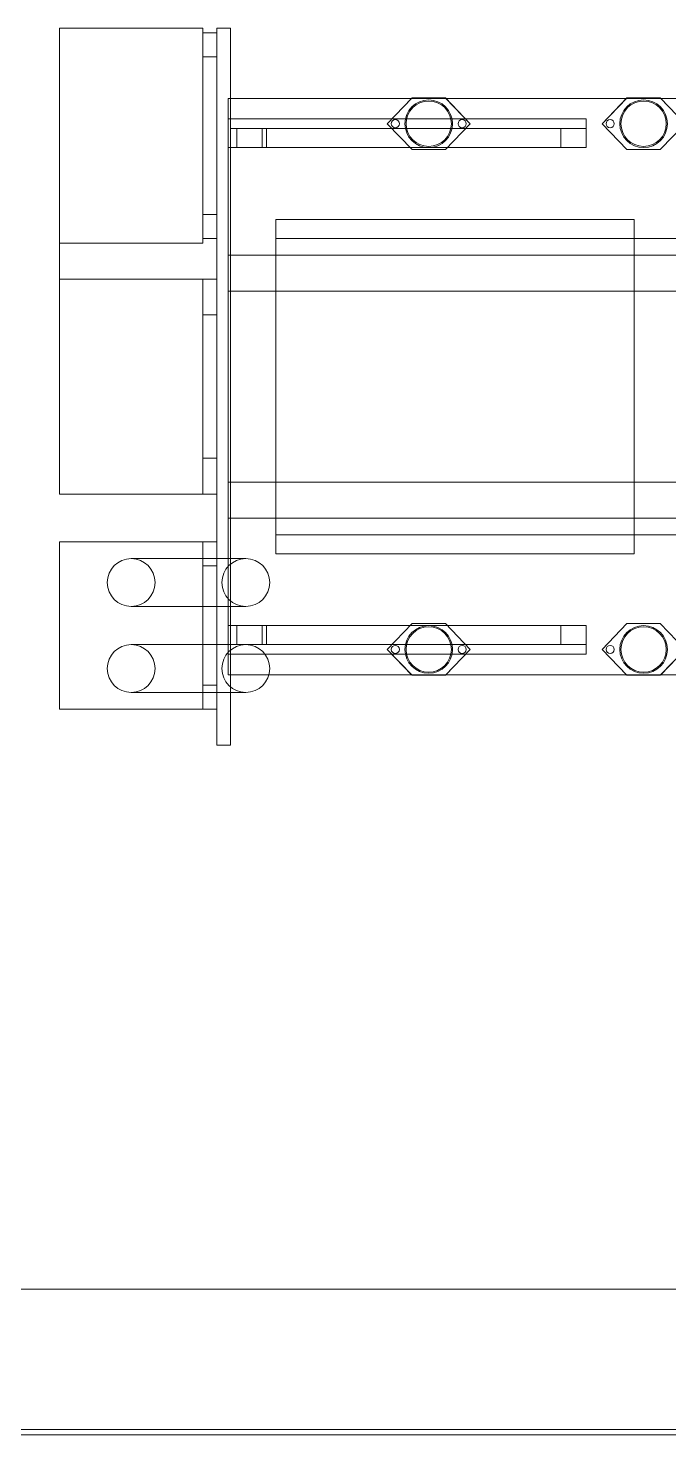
# Model space of a CAD drawing. Header units: inches. Extents: x -1128 to 651, y 96 to 845.
# Drawn here: x -972.426 to -971.213, y 699.723 to 702.383 of the extents above; entities that cross this region are included whole.
import ezdxf

# ---------------------------------------------------------------- set-up
doc = ezdxf.new("R2010")
doc.units = ezdxf.units.IN
doc.header["$MEASUREMENT"] = 0
doc.layers.add('硅胶总平面底图 工艺装置区', color=253, linetype='Continuous')

msp = doc.modelspace()

# ---------------------------------------------------------------- linework, layer by layer
at = {"layer": '硅胶总平面底图 工艺装置区', "color": 253, "linetype": 'Continuous', "lineweight": 0}
for p, q in [((-972.0951, 702.3832), (-972.3663, 702.3832)), ((-972.0951, 702.3832), (-972.3663, 702.3832)), ((-972.3663, 702.3832), (-972.3663, 701.9765)), ((-972.3663, 702.3832), (-972.3663, 701.9765)), ((-972.3663, 702.3832), (-972.0951, 702.3832)), ((-972.0951, 702.3832), (-972.3663, 702.3832)), ((-972.3663, 701.9765), (-972.3663, 702.3832)), ((-972.3663, 701.9765), (-972.3663, 702.3832)), ((-972.3663, 702.3832), (-972.0951, 702.3832)), ((-972.0951, 702.3832), (-972.3663, 702.3832)), ((-972.3663, 701.5164), (-972.3663, 702.3832)), ((-972.3663, 701.5164), (-972.3663, 702.3832)), ((-972.0951, 702.3832), (-972.0951, 701.9765)), ((-972.0951, 702.3832), (-972.0951, 701.9765)), ((-972.0951, 701.9765), (-972.0951, 702.3832)), ((-972.0951, 701.9765), (-972.0951, 702.3832)), ((-972.0951, 702.3832), (-972.0951, 701.9765)), ((-972.0951, 702.3832), (-972.0951, 701.9765)), ((-972.0689, 702.3742), (-972.0951, 702.3742)), ((-972.0689, 702.3742), (-972.0951, 702.3742)), ((-972.0951, 702.3742), (-972.0951, 702.329)), ((-972.0951, 702.3742), (-972.0951, 702.329)), ((-972.0951, 702.3742), (-972.0689, 702.3742)), ((-972.0951, 702.3742), (-972.0689, 702.3742)), ((-972.0951, 702.329), (-972.0951, 702.3742)), ((-972.0951, 702.329), (-972.0951, 702.3742)), ((-972.0951, 702.3742), (-972.0951, 702.329)), ((-972.0951, 702.3742), (-972.0951, 702.329)), ((-972.0689, 702.3742), (-972.0951, 702.3742)), ((-972.0689, 702.3742), (-972.0951, 702.3742)), ((-972.0689, 701.0275), (-972.0689, 702.3832)), ((-972.0689, 701.0275), (-972.0689, 702.3832)), ((-972.0689, 701.0275), (-972.0689, 702.3832)), ((-972.0689, 701.0275), (-972.0689, 702.3832)), ((-972.0689, 702.3832), (-972.0427, 702.3832)), ((-972.0427, 702.3832), (-972.0689, 702.3832)), ((-972.0689, 702.3832), (-972.0689, 701.0275)), ((-972.0689, 702.3832), (-972.0689, 701.0275)), ((-972.0427, 702.3832), (-972.0689, 702.3832)), ((-972.0427, 702.3832), (-972.0689, 702.3832)), ((-972.0427, 702.3832), (-972.0689, 702.3832)), ((-972.0427, 702.3832), (-972.0689, 702.3832)), ((-972.0689, 702.3742), (-972.0689, 702.3832)), ((-972.0689, 702.3742), (-972.0689, 702.3832)), ((-972.0689, 702.3832), (-972.0689, 701.0275)), ((-972.0689, 702.3832), (-972.0689, 701.0275)), ((-972.0689, 702.3832), (-972.0689, 701.0275)), ((-972.0689, 702.3832), (-972.0689, 701.0275)), ((-972.0427, 702.3832), (-972.0689, 702.3832)), ((-972.0427, 702.3832), (-972.0689, 702.3832)), ((-972.0689, 702.3832), (-972.0427, 702.3832)), ((-972.0427, 702.3832), (-972.0689, 702.3832)), ((-972.0689, 702.3832), (-972.0427, 702.3832)), ((-972.0427, 702.3832), (-972.0689, 702.3832)), ((-972.0689, 702.3742), (-972.0689, 702.3832)), ((-972.0689, 702.3742), (-972.0689, 702.3832)), ((-972.0427, 702.3832), (-972.0689, 702.3832)), ((-972.0427, 702.3832), (-972.0689, 702.3832)), ((-972.0689, 702.3742), (-972.0689, 702.329)), ((-972.0689, 702.3742), (-972.0689, 702.329)), ((-972.0689, 702.329), (-972.0689, 702.3742)), ((-972.0689, 702.329), (-972.0689, 702.3742)), ((-972.0689, 702.329), (-972.0689, 702.3742)), ((-972.0689, 702.329), (-972.0689, 702.3742)), ((-972.0689, 702.329), (-972.0689, 702.3742)), ((-972.0689, 702.329), (-972.0689, 702.3742)), ((-972.0427, 701.0275), (-972.0427, 702.3832)), ((-972.0427, 701.0275), (-972.0427, 702.3832)), ((-972.0427, 701.0275), (-972.0427, 702.3832)), ((-972.0427, 701.0275), (-972.0427, 702.3832)), ((-972.0427, 701.0275), (-972.0427, 702.3832)), ((-972.0427, 701.0275), (-972.0427, 702.3832)), ((-972.0427, 702.3832), (-972.0427, 701.0275)), ((-972.0427, 702.3832), (-972.0427, 701.0275)), ((-972.0427, 702.3832), (-972.0427, 701.0275)), ((-972.0427, 702.3832), (-972.0427, 701.0275)), ((-972.0427, 702.3832), (-972.0427, 701.38)), ((-972.0427, 702.3832), (-972.0427, 701.38)), ((-972.0427, 702.3832), (-972.0427, 701.38)), ((-972.0427, 702.3832), (-972.0427, 701.38)), ((-972.0951, 702.329), (-972.0689, 702.329)), ((-972.0951, 702.329), (-972.0689, 702.329)), ((-972.0689, 702.329), (-972.0951, 702.329)), ((-972.0689, 702.329), (-972.0951, 702.329)), ((-972.0951, 702.329), (-972.0689, 702.329)), ((-972.0951, 702.329), (-972.0689, 702.329)), ((-972.0689, 702.0307), (-972.0689, 702.329)), ((-972.0689, 702.0307), (-972.0689, 702.329)), ((-972.0689, 702.0307), (-972.0689, 702.329)), ((-972.0689, 702.0307), (-972.0689, 702.329)), ((-972.0472, 702.2504), (-972.0427, 702.2504)), ((-972.0427, 702.2504), (-972.0472, 702.2504)), ((-972.0472, 702.2115), (-972.0472, 702.2504)), ((-972.0472, 702.2115), (-972.0472, 702.2504)), ((-970.0334, 702.2504), (-972.0472, 702.2504)), ((-970.0334, 702.2504), (-972.0472, 702.2504)), ((-972.0472, 702.2504), (-972.0472, 701.1603)), ((-972.0472, 702.2504), (-972.0472, 701.1603)), ((-972.0427, 702.2504), (-971.1393, 702.2504)), ((-971.1393, 702.2504), (-972.0427, 702.2504)), ((-972.0427, 702.2504), (-971.1393, 702.2504)), ((-971.1393, 702.2504), (-972.0427, 702.2504)), ((-971.6992, 702.2513), (-971.7462, 702.2025)), ((-971.7001, 702.2504), (-971.7462, 702.2025)), ((-971.6992, 702.2513), (-971.7001, 702.2504)), ((-971.6992, 702.2513), (-971.7001, 702.2504)), ((-971.6359, 702.2513), (-971.6992, 702.2513)), ((-971.6359, 702.2513), (-971.6992, 702.2513)), ((-971.6359, 702.2513), (-971.6992, 702.2513)), ((-971.5889, 702.2025), (-971.6359, 702.2513)), ((-971.6351, 702.2504), (-971.6359, 702.2513)), ((-971.6351, 702.2504), (-971.6359, 702.2513)), ((-971.5889, 702.2025), (-971.6351, 702.2504)), ((-971.2925, 702.2513), (-971.3395, 702.2025)), ((-971.2934, 702.2504), (-971.3395, 702.2025)), ((-971.2925, 702.2513), (-971.2934, 702.2504)), ((-971.2925, 702.2513), (-971.2934, 702.2504)), ((-971.2292, 702.2513), (-971.2925, 702.2513)), ((-971.2292, 702.2513), (-971.2925, 702.2513)), ((-971.2292, 702.2513), (-971.2925, 702.2513)), ((-971.1822, 702.2025), (-971.2292, 702.2513)), ((-971.2283, 702.2504), (-971.2292, 702.2513)), ((-971.2283, 702.2504), (-971.2292, 702.2513)), ((-971.1822, 702.2025), (-971.2283, 702.2504)), ((-972.0472, 702.1573), (-972.0472, 702.2115)), ((-972.0472, 702.1573), (-972.0472, 702.2115)), ((-971.3693, 702.2115), (-972.0472, 702.2115)), ((-972.0472, 702.2115), (-971.3693, 702.2115)), ((-972.0472, 702.2115), (-972.0427, 702.2115)), ((-972.0472, 702.2115), (-972.0427, 702.2115)), ((-972.0472, 702.1573), (-972.0472, 702.2115)), ((-972.0472, 702.1573), (-972.0472, 702.2115)), ((-972.0472, 702.2115), (-972.0472, 702.1573)), ((-972.0472, 702.2115), (-972.0472, 702.1573)), ((-972.0427, 702.2115), (-971.3693, 702.2115)), ((-972.0427, 702.2115), (-971.3693, 702.2115)), ((-972.0427, 702.2115), (-971.3693, 702.2115)), ((-972.0427, 702.2115), (-971.3693, 702.2115)), ((-971.3693, 702.1573), (-971.3693, 702.2115)), ((-971.3693, 702.1573), (-971.3693, 702.2115)), ((-971.3693, 702.2115), (-971.3693, 702.1573)), ((-971.3693, 702.2115), (-971.3693, 702.1573)), ((-971.3693, 702.2115), (-971.3693, 702.1573)), ((-971.3693, 702.2115), (-971.3693, 702.1573)), ((-972.0427, 702.1934), (-971.9749, 702.1934)), ((-972.0427, 702.1934), (-971.9749, 702.1934)), ((-971.9749, 702.1934), (-972.0427, 702.1934)), ((-971.9749, 702.1934), (-972.0427, 702.1934)), ((-972.0427, 702.1934), (-972.0427, 702.1573)), ((-972.0427, 702.1934), (-972.0427, 702.1573)), ((-972.0427, 702.1573), (-972.0427, 702.1934)), ((-972.0427, 702.1573), (-972.0427, 702.1934)), ((-971.9749, 702.1934), (-972.0427, 702.1934)), ((-971.9749, 702.1934), (-972.0427, 702.1934)), ((-971.9829, 702.1934), (-972.0308, 702.1934)), ((-971.9829, 702.1934), (-972.0308, 702.1934)), ((-972.0308, 702.1934), (-972.0308, 702.1573)), ((-972.0308, 702.1934), (-972.0308, 702.1573)), ((-971.4172, 702.1934), (-972.0308, 702.1934)), ((-971.4172, 702.1934), (-972.0308, 702.1934)), ((-971.9829, 702.1934), (-971.9749, 702.1934)), ((-971.9749, 702.1934), (-971.9829, 702.1934)), ((-971.9829, 702.1573), (-971.9829, 702.1934)), ((-971.9829, 702.1573), (-971.9829, 702.1934)), ((-971.9749, 702.1934), (-971.3905, 702.1934)), ((-971.3905, 702.1934), (-971.9749, 702.1934)), ((-971.9749, 702.1573), (-971.9749, 702.1934)), ((-971.9749, 702.1573), (-971.9749, 702.1934)), ((-971.9749, 702.1934), (-971.9749, 702.1573)), ((-971.9749, 702.1934), (-971.9749, 702.1573)), ((-971.9749, 702.1573), (-971.9749, 702.1934)), ((-971.9749, 702.1573), (-971.9749, 702.1934)), ((-971.9749, 702.1934), (-971.3905, 702.1934)), ((-971.3905, 702.1934), (-971.9749, 702.1934)), ((-971.7462, 702.2025), (-971.6992, 702.1537)), ((-971.7462, 702.2025), (-971.6992, 702.1537)), ((-971.6359, 702.1537), (-971.5889, 702.2025)), ((-971.6359, 702.1537), (-971.5889, 702.2025)), ((-971.4172, 702.1934), (-971.3693, 702.1934)), ((-971.4172, 702.1934), (-971.3693, 702.1934)), ((-971.4172, 702.1573), (-971.4172, 702.1934)), ((-971.4172, 702.1573), (-971.4172, 702.1934)), ((-971.3905, 702.1934), (-971.3693, 702.1934)), ((-971.3693, 702.1934), (-971.3905, 702.1934)), ((-971.3693, 702.1934), (-971.3693, 702.1573)), ((-971.3693, 702.1934), (-971.3693, 702.1573)), ((-971.3395, 702.2025), (-971.2925, 702.1537)), ((-971.3395, 702.2025), (-971.2925, 702.1537)), ((-971.2292, 702.1537), (-971.1822, 702.2025)), ((-971.2292, 702.1537), (-971.1822, 702.2025)), ((-972.0427, 702.1573), (-972.0472, 702.1573)), ((-972.0472, 702.1573), (-972.0427, 702.1573)), ((-972.0472, 702.1573), (-971.3693, 702.1573)), ((-972.0472, 702.1573), (-971.3693, 702.1573)), ((-972.0472, 701.9538), (-972.0472, 702.1573)), ((-972.0472, 701.9538), (-972.0472, 702.1573)), ((-971.3905, 702.1573), (-972.0427, 702.1573)), ((-972.0427, 702.1573), (-971.3905, 702.1573)), ((-972.0427, 702.1573), (-971.9749, 702.1573)), ((-972.0427, 702.1573), (-971.9749, 702.1573)), ((-971.9749, 702.1573), (-972.0427, 702.1573)), ((-971.9749, 702.1573), (-972.0427, 702.1573)), ((-972.0427, 702.1573), (-971.9749, 702.1573)), ((-972.0427, 702.1573), (-971.9749, 702.1573)), ((-972.0308, 702.1573), (-971.4172, 702.1573)), ((-971.4172, 702.1573), (-972.0308, 702.1573)), ((-972.0308, 702.1573), (-971.9829, 702.1573)), ((-972.0308, 702.1573), (-971.9829, 702.1573)), ((-971.9749, 702.1573), (-971.9829, 702.1573)), ((-971.9749, 702.1573), (-971.9829, 702.1573)), ((-971.3905, 702.1573), (-971.9749, 702.1573)), ((-971.3905, 702.1573), (-971.9749, 702.1573)), ((-971.3905, 702.1573), (-971.9749, 702.1573)), ((-971.3905, 702.1573), (-971.9749, 702.1573)), ((-971.3693, 702.1573), (-971.4172, 702.1573)), ((-971.3693, 702.1573), (-971.4172, 702.1573)), ((-971.3693, 702.1573), (-971.3905, 702.1573)), ((-971.3905, 702.1573), (-971.3693, 702.1573)), ((-971.3693, 702.1573), (-971.3905, 702.1573)), ((-971.3693, 702.1573), (-971.3905, 702.1573)), ((-971.3693, 702.1573), (-971.3905, 702.1573)), ((-971.3905, 702.1573), (-971.3693, 702.1573)), ((-971.6992, 702.1537), (-971.6359, 702.1537)), ((-971.6992, 702.1537), (-971.6359, 702.1537)), ((-971.2925, 702.1537), (-971.2292, 702.1537)), ((-971.2925, 702.1537), (-971.2292, 702.1537)), ((-972.0951, 702.0307), (-972.0689, 702.0307)), ((-972.0951, 702.0307), (-972.0689, 702.0307)), ((-972.0951, 701.9855), (-972.0951, 702.0307)), ((-972.0951, 701.9855), (-972.0951, 702.0307)), ((-972.0951, 702.0307), (-972.0951, 701.9855)), ((-972.0951, 702.0307), (-972.0951, 701.9855)), ((-972.0689, 702.0307), (-972.0951, 702.0307)), ((-972.0689, 702.0307), (-972.0951, 702.0307)), ((-972.0689, 702.0307), (-972.0951, 702.0307)), ((-972.0689, 702.0307), (-972.0951, 702.0307)), ((-972.0951, 702.0307), (-972.0951, 701.9855)), ((-972.0951, 702.0307), (-972.0951, 701.9855)), ((-972.0689, 701.9855), (-972.0689, 702.0307)), ((-972.0689, 701.9855), (-972.0689, 702.0307)), ((-972.0689, 702.0307), (-972.0689, 701.9855)), ((-972.0689, 702.0307), (-972.0689, 701.9855)), ((-972.0689, 701.9855), (-972.0689, 702.0307)), ((-972.0689, 701.9855), (-972.0689, 702.0307)), ((-972.0689, 701.9855), (-972.0689, 702.0307)), ((-972.0689, 701.9855), (-972.0689, 702.0307)), ((-971.9568, 702.0216), (-971.2789, 702.0216)), ((-971.9568, 702.0216), (-971.2789, 702.0216)), ((-971.9568, 701.3889), (-971.9568, 702.0216)), ((-971.9568, 701.3889), (-971.9568, 702.0216)), ((-971.9568, 702.0216), (-971.9568, 701.3889)), ((-971.9568, 702.0216), (-971.9568, 701.3889)), ((-971.2789, 702.0216), (-971.9568, 702.0216)), ((-971.2789, 702.0216), (-971.9568, 702.0216)), ((-971.9568, 702.0216), (-971.9568, 701.3889)), ((-971.9568, 702.0216), (-971.9568, 701.3889)), ((-971.2789, 702.0216), (-971.9568, 702.0216)), ((-971.2789, 702.0216), (-971.9568, 702.0216)), ((-971.2789, 702.0216), (-971.2789, 701.3889)), ((-971.2789, 702.0216), (-971.2789, 701.3889)), ((-971.2789, 701.3889), (-971.2789, 702.0216)), ((-971.2789, 701.3889), (-971.2789, 702.0216)), ((-971.2789, 701.3889), (-971.2789, 702.0216)), ((-971.2789, 701.3889), (-971.2789, 702.0216)), ((-972.3663, 701.9765), (-972.0951, 701.9765)), ((-972.0951, 701.9765), (-972.3663, 701.9765)), ((-972.0951, 701.9765), (-972.3663, 701.9765)), ((-972.0951, 701.9765), (-972.3663, 701.9765)), ((-972.0951, 701.9765), (-972.1583, 701.9765)), ((-972.0951, 701.9765), (-972.1583, 701.9765)), ((-972.0951, 701.9855), (-972.0689, 701.9855)), ((-972.0951, 701.9855), (-972.0689, 701.9855)), ((-972.0689, 701.9855), (-972.0951, 701.9855)), ((-972.0689, 701.9855), (-972.0951, 701.9855)), ((-972.0951, 701.9855), (-972.0689, 701.9855)), ((-972.0951, 701.9855), (-972.0689, 701.9855)), ((-972.0689, 701.9087), (-972.0689, 701.9855)), ((-972.0689, 701.9087), (-972.0689, 701.9855)), ((-972.0689, 701.9087), (-972.0689, 701.9855)), ((-972.0689, 701.9087), (-972.0689, 701.9855)), ((-971.9568, 701.4251), (-971.9568, 701.9855)), ((-971.9568, 701.9855), (-971.9568, 701.4251)), ((-971.2789, 701.9855), (-971.9568, 701.9855)), ((-971.1424, 701.9855), (-971.2789, 701.9855)), ((-971.1424, 701.9855), (-971.2789, 701.9855)), ((-972.0472, 701.4567), (-972.0472, 701.9538)), ((-972.0472, 701.4567), (-972.0472, 701.9538)), ((-972.0427, 701.9538), (-972.0472, 701.9538)), ((-972.0472, 701.9538), (-972.0427, 701.9538)), ((-972.0472, 701.4567), (-972.0472, 701.9538)), ((-972.0472, 701.4567), (-972.0472, 701.9538)), ((-972.0472, 701.9538), (-972.0472, 701.886)), ((-972.0472, 701.9538), (-972.0472, 701.886)), ((-971.9568, 701.9538), (-972.0427, 701.9538)), ((-972.0427, 701.9538), (-971.9568, 701.9538)), ((-971.9568, 701.9538), (-972.0427, 701.9538)), ((-972.0427, 701.9538), (-971.9568, 701.9538)), ((-971.0982, 701.9538), (-971.9568, 701.9538)), ((-971.9568, 701.9538), (-971.0982, 701.9538)), ((-972.3663, 701.502), (-972.3663, 701.9087)), ((-972.3663, 701.502), (-972.3663, 701.9087)), ((-972.3663, 701.9087), (-972.0951, 701.9087)), ((-972.0951, 701.9087), (-972.3663, 701.9087)), ((-972.3663, 701.9087), (-972.3663, 701.502)), ((-972.3663, 701.9087), (-972.3663, 701.502)), ((-972.0951, 701.9087), (-972.3663, 701.9087)), ((-972.0951, 701.9087), (-972.3663, 701.9087)), ((-972.0951, 701.9087), (-972.3663, 701.9087)), ((-972.0951, 701.9087), (-972.3663, 701.9087)), ((-972.3663, 701.502), (-972.3663, 701.9087)), ((-972.3663, 701.502), (-972.3663, 701.9087)), ((-972.3663, 701.9087), (-972.3663, 701.502)), ((-972.3663, 701.9087), (-972.3663, 701.502)), ((-972.3663, 701.9087), (-972.0951, 701.9087)), ((-972.0951, 701.9087), (-972.3663, 701.9087)), ((-972.1273, 701.9087), (-972.0951, 701.9087)), ((-972.0951, 701.9087), (-972.1273, 701.9087)), ((-972.0951, 701.9087), (-972.0689, 701.9087)), ((-972.0951, 701.9087), (-972.0689, 701.9087)), ((-972.0951, 701.502), (-972.0951, 701.9087)), ((-972.0951, 701.502), (-972.0951, 701.9087)), ((-972.0951, 701.9087), (-972.0951, 701.8409)), ((-972.0951, 701.9087), (-972.0951, 701.8409)), ((-972.0951, 701.502), (-972.0951, 701.9087)), ((-972.0951, 701.502), (-972.0951, 701.9087)), ((-972.0689, 701.9087), (-972.0951, 701.9087)), ((-972.0689, 701.9087), (-972.0951, 701.9087)), ((-972.0951, 701.9087), (-972.0951, 701.502)), ((-972.0951, 701.9087), (-972.0951, 701.502)), ((-972.0951, 701.9087), (-972.0951, 701.8409)), ((-972.0951, 701.9087), (-972.0951, 701.8409)), ((-972.0951, 701.8409), (-972.0951, 701.9087)), ((-972.0951, 701.8409), (-972.0951, 701.9087)), ((-972.0951, 701.9087), (-972.0951, 701.8409)), ((-972.0951, 701.9087), (-972.0951, 701.8409)), ((-972.0689, 701.9087), (-972.0951, 701.9087)), ((-972.0689, 701.9087), (-972.0951, 701.9087)), ((-972.0689, 701.9087), (-972.0689, 701.8409)), ((-972.0689, 701.9087), (-972.0689, 701.8409)), ((-972.0689, 701.8409), (-972.0689, 701.9087)), ((-972.0689, 701.8409), (-972.0689, 701.9087)), ((-972.0689, 701.8409), (-972.0689, 701.9087)), ((-972.0689, 701.8409), (-972.0689, 701.9087)), ((-972.0689, 701.8409), (-972.0689, 701.9087)), ((-972.0689, 701.8409), (-972.0689, 701.9087)), ((-972.0472, 701.886), (-972.0427, 701.886)), ((-972.0427, 701.886), (-972.0472, 701.886)), ((-972.0472, 701.886), (-972.0472, 701.5245)), ((-972.0472, 701.886), (-972.0472, 701.5245)), ((-972.0427, 701.886), (-971.9568, 701.886)), ((-971.9568, 701.886), (-972.0427, 701.886)), ((-972.0427, 701.886), (-971.9568, 701.886)), ((-971.9568, 701.886), (-972.0427, 701.886)), ((-971.9568, 701.886), (-971.0982, 701.886)), ((-971.0982, 701.886), (-971.9568, 701.886)), ((-972.0951, 701.8409), (-972.0689, 701.8409)), ((-972.0951, 701.8409), (-972.0689, 701.8409)), ((-972.0689, 701.8409), (-972.0951, 701.8409)), ((-972.0689, 701.8409), (-972.0951, 701.8409)), ((-972.0951, 701.8409), (-972.0951, 701.5698)), ((-972.0951, 701.8409), (-972.0951, 701.5698)), ((-972.0951, 701.8409), (-972.0951, 701.5698)), ((-972.0951, 701.8409), (-972.0951, 701.5698)), ((-972.0951, 701.8409), (-972.0689, 701.8409)), ((-972.0951, 701.8409), (-972.0689, 701.8409)), ((-972.0689, 701.5698), (-972.0689, 701.8409)), ((-972.0689, 701.5698), (-972.0689, 701.8409)), ((-972.0689, 701.5698), (-972.0689, 701.8409)), ((-972.0689, 701.5698), (-972.0689, 701.8409)), ((-972.0951, 701.5698), (-972.0951, 701.502)), ((-972.0951, 701.5698), (-972.0951, 701.502)), ((-972.0951, 701.5698), (-972.0689, 701.5698)), ((-972.0951, 701.5698), (-972.0689, 701.5698)), ((-972.0951, 701.5698), (-972.0951, 701.502)), ((-972.0951, 701.5698), (-972.0951, 701.502)), ((-972.0951, 701.502), (-972.0951, 701.5698)), ((-972.0951, 701.502), (-972.0951, 701.5698)), ((-972.0689, 701.5698), (-972.0951, 701.5698)), ((-972.0689, 701.5698), (-972.0951, 701.5698)), ((-972.0951, 701.5698), (-972.0951, 701.502)), ((-972.0951, 701.5698), (-972.0951, 701.502)), ((-972.0689, 701.5698), (-972.0951, 701.5698)), ((-972.0689, 701.5698), (-972.0951, 701.5698)), ((-972.0689, 701.502), (-972.0689, 701.5698)), ((-972.0689, 701.502), (-972.0689, 701.5698)), ((-972.0689, 701.5698), (-972.0689, 701.502)), ((-972.0689, 701.5698), (-972.0689, 701.502)), ((-972.0689, 701.502), (-972.0689, 701.5698)), ((-972.0689, 701.502), (-972.0689, 701.5698)), ((-972.0689, 701.502), (-972.0689, 701.5698)), ((-972.0689, 701.502), (-972.0689, 701.5698)), ((-972.3663, 701.502), (-972.3663, 701.5307)), ((-972.3663, 701.502), (-972.3663, 701.5307)), ((-972.0472, 701.5245), (-972.0472, 701.4567)), ((-972.0472, 701.4567), (-972.0472, 701.5245)), ((-972.0427, 701.5245), (-972.0472, 701.5245)), ((-972.0472, 701.5245), (-972.0427, 701.5245)), ((-971.9568, 701.5245), (-972.0427, 701.5245)), ((-972.0427, 701.5245), (-971.9568, 701.5245)), ((-971.9568, 701.5245), (-972.0427, 701.5245)), ((-972.0427, 701.5245), (-971.9568, 701.5245)), ((-971.0982, 701.5245), (-971.9568, 701.5245)), ((-971.9568, 701.5245), (-971.0982, 701.5245)), ((-972.0951, 701.502), (-972.3663, 701.502)), ((-972.0951, 701.502), (-972.3663, 701.502)), ((-972.3663, 701.502), (-972.0951, 701.502)), ((-972.0951, 701.502), (-972.3663, 701.502)), ((-972.0951, 701.502), (-972.3663, 701.502)), ((-972.0951, 701.502), (-972.3663, 701.502)), ((-972.3663, 701.502), (-972.0951, 701.502)), ((-972.0951, 701.502), (-972.3663, 701.502)), ((-972.0951, 701.502), (-972.3663, 701.502)), ((-972.0951, 701.502), (-972.3663, 701.502)), ((-972.0951, 701.502), (-972.0689, 701.502)), ((-972.0951, 701.502), (-972.0689, 701.502)), ((-972.0689, 701.502), (-972.0951, 701.502)), ((-972.0689, 701.502), (-972.0951, 701.502)), ((-972.0951, 701.502), (-972.0689, 701.502)), ((-972.0951, 701.502), (-972.0689, 701.502)), ((-972.0689, 701.4116), (-972.0689, 701.502)), ((-972.0689, 701.4116), (-972.0689, 701.502)), ((-972.0689, 701.4116), (-972.0689, 701.502)), ((-972.0689, 701.4116), (-972.0689, 701.502)), ((-972.0472, 701.4567), (-972.0427, 701.4567)), ((-972.0427, 701.4567), (-972.0472, 701.4567)), ((-972.0472, 701.2534), (-972.0472, 701.4567)), ((-972.0472, 701.2534), (-972.0472, 701.4567)), ((-972.0427, 701.4567), (-971.9568, 701.4567)), ((-971.9568, 701.4567), (-972.0427, 701.4567)), ((-972.0427, 701.4567), (-971.9568, 701.4567)), ((-971.9568, 701.4567), (-972.0427, 701.4567)), ((-971.9568, 701.4567), (-971.0982, 701.4567)), ((-971.0982, 701.4567), (-971.9568, 701.4567)), ((-972.3663, 701.0953), (-972.3663, 701.4116)), ((-972.3663, 701.0953), (-972.3663, 701.4116)), ((-972.0951, 701.4116), (-972.3663, 701.4116)), ((-972.0951, 701.4116), (-972.3663, 701.4116)), ((-972.3663, 701.4116), (-972.3663, 701.0953)), ((-972.3663, 701.4116), (-972.3663, 701.0953)), ((-972.3663, 701.4116), (-972.0951, 701.4116)), ((-972.0951, 701.4116), (-972.3663, 701.4116)), ((-972.3663, 701.0953), (-972.3663, 701.4116)), ((-972.3663, 701.0953), (-972.3663, 701.4116)), ((-972.3663, 701.4116), (-972.0951, 701.4116)), ((-972.0951, 701.4116), (-972.3663, 701.4116)), ((-972.0951, 701.3664), (-972.0951, 701.4116)), ((-972.0951, 701.3664), (-972.0951, 701.4116)), ((-972.0951, 701.4116), (-972.0951, 701.38)), ((-972.0951, 701.4116), (-972.0951, 701.38)), ((-972.0689, 701.4116), (-972.0951, 701.4116)), ((-972.0689, 701.4116), (-972.0951, 701.4116)), ((-972.0951, 701.4116), (-972.0689, 701.4116)), ((-972.0951, 701.4116), (-972.0689, 701.4116)), ((-972.0951, 701.4116), (-972.0951, 701.38)), ((-972.0951, 701.4116), (-972.0951, 701.38)), ((-972.0951, 701.0953), (-972.0951, 701.4116)), ((-972.0951, 701.0953), (-972.0951, 701.4116)), ((-972.0689, 701.4116), (-972.0951, 701.4116)), ((-972.0689, 701.4116), (-972.0951, 701.4116)), ((-972.0951, 701.4116), (-972.0951, 701.38)), ((-972.0951, 701.4116), (-972.0951, 701.38)), ((-972.0951, 701.4116), (-972.0951, 701.38)), ((-972.0951, 701.4116), (-972.0951, 701.38)), ((-972.0689, 701.38), (-972.0689, 701.4116)), ((-972.0689, 701.38), (-972.0689, 701.4116)), ((-972.0689, 701.3664), (-972.0689, 701.4116)), ((-972.0689, 701.3664), (-972.0689, 701.4116)), ((-972.0689, 701.4116), (-972.0689, 701.3664)), ((-972.0689, 701.4116), (-972.0689, 701.3664)), ((-972.0689, 701.38), (-972.0689, 701.4116)), ((-972.0689, 701.38), (-972.0689, 701.4116)), ((-971.2789, 701.4251), (-971.9568, 701.4251)), ((-971.1424, 701.4251), (-971.2789, 701.4251)), ((-971.1424, 701.4251), (-971.2789, 701.4251)), ((-971.2789, 701.3889), (-971.9568, 701.3889)), ((-971.2789, 701.3889), (-971.9568, 701.3889)), ((-971.9568, 701.3889), (-971.2789, 701.3889)), ((-971.9568, 701.3889), (-971.2789, 701.3889)), ((-971.9568, 701.3889), (-971.2789, 701.3889)), ((-971.9568, 701.3889), (-971.2789, 701.3889)), ((-972.2307, 701.38), (-972.0138, 701.38)), ((-972.2307, 701.38), (-972.0138, 701.38)), ((-972.0951, 701.38), (-972.0951, 701.3664)), ((-972.0951, 701.38), (-972.0951, 701.3664)), ((-972.0951, 701.38), (-972.0951, 701.2896)), ((-972.0951, 701.38), (-972.0951, 701.2896)), ((-972.0689, 701.3664), (-972.0951, 701.3664)), ((-972.0689, 701.3664), (-972.0951, 701.3664)), ((-972.0951, 701.3664), (-972.0689, 701.3664)), ((-972.0951, 701.3664), (-972.0689, 701.3664)), ((-972.0689, 701.3664), (-972.0689, 701.38)), ((-972.0689, 701.3664), (-972.0689, 701.38)), ((-972.0689, 701.2896), (-972.0689, 701.3664)), ((-972.0689, 701.2896), (-972.0689, 701.3664)), ((-972.0427, 701.38), (-972.0427, 701.2896)), ((-972.0427, 701.38), (-972.0427, 701.2896)), ((-972.0138, 701.2896), (-972.2307, 701.2896)), ((-972.0138, 701.2896), (-972.2307, 701.2896)), ((-972.0951, 701.2896), (-972.0951, 701.2173)), ((-972.0951, 701.2896), (-972.0951, 701.2173)), ((-972.0951, 701.2896), (-972.0951, 701.2173)), ((-972.0951, 701.2896), (-972.0951, 701.2173)), ((-972.0689, 701.2173), (-972.0689, 701.2896)), ((-972.0689, 701.2173), (-972.0689, 701.2896)), ((-972.0689, 701.2173), (-972.0689, 701.2896)), ((-972.0689, 701.2173), (-972.0689, 701.2896)), ((-972.0427, 701.2896), (-972.0427, 701.2173)), ((-972.0427, 701.2896), (-972.0427, 701.2173)), ((-972.0427, 701.2896), (-972.0427, 701.2173)), ((-972.0427, 701.2896), (-972.0427, 701.2173)), ((-971.3693, 701.2534), (-972.0472, 701.2534)), ((-972.0472, 701.2534), (-971.3693, 701.2534)), ((-972.0472, 701.2534), (-972.0427, 701.2534)), ((-972.0472, 701.2534), (-972.0427, 701.2534)), ((-972.0472, 701.1992), (-972.0472, 701.2534)), ((-972.0472, 701.1992), (-972.0472, 701.2534)), ((-972.0472, 701.2534), (-972.0472, 701.1992)), ((-972.0472, 701.2534), (-972.0472, 701.1992)), ((-972.0472, 701.1992), (-972.0472, 701.2534)), ((-972.0472, 701.1992), (-972.0472, 701.2534)), ((-971.9749, 701.2534), (-972.0427, 701.2534)), ((-971.9749, 701.2534), (-972.0427, 701.2534)), ((-972.0427, 701.2173), (-972.0427, 701.2534)), ((-972.0427, 701.2173), (-972.0427, 701.2534)), ((-972.0427, 701.2534), (-971.9749, 701.2534)), ((-972.0427, 701.2534), (-971.9749, 701.2534)), ((-972.0427, 701.2534), (-971.3905, 701.2534)), ((-972.0427, 701.2534), (-971.3905, 701.2534)), ((-972.0427, 701.2534), (-972.0427, 701.2173)), ((-972.0427, 701.2534), (-972.0427, 701.2173)), ((-971.9749, 701.2534), (-972.0427, 701.2534)), ((-971.9749, 701.2534), (-972.0427, 701.2534)), ((-971.4172, 701.2534), (-972.0308, 701.2534)), ((-971.4172, 701.2534), (-972.0308, 701.2534)), ((-971.9829, 701.2534), (-972.0308, 701.2534)), ((-971.9829, 701.2534), (-972.0308, 701.2534)), ((-972.0308, 701.2534), (-972.0308, 701.2173)), ((-972.0308, 701.2534), (-972.0308, 701.2173)), ((-971.9829, 701.2534), (-971.9749, 701.2534)), ((-971.9749, 701.2534), (-971.9829, 701.2534)), ((-971.9829, 701.2173), (-971.9829, 701.2534)), ((-971.9829, 701.2173), (-971.9829, 701.2534)), ((-971.9749, 701.2173), (-971.9749, 701.2534)), ((-971.9749, 701.2173), (-971.9749, 701.2534)), ((-971.9749, 701.2534), (-971.9749, 701.2173)), ((-971.9749, 701.2534), (-971.9749, 701.2173)), ((-971.9749, 701.2534), (-971.3905, 701.2534)), ((-971.3905, 701.2534), (-971.9749, 701.2534)), ((-971.9749, 701.2534), (-971.3905, 701.2534)), ((-971.3905, 701.2534), (-971.9749, 701.2534)), ((-971.9749, 701.2173), (-971.9749, 701.2534)), ((-971.9749, 701.2173), (-971.9749, 701.2534)), ((-971.6992, 701.257), (-971.7462, 701.2082)), ((-971.6992, 701.257), (-971.7462, 701.2082)), ((-971.6359, 701.257), (-971.6992, 701.257)), ((-971.6359, 701.257), (-971.6992, 701.257)), ((-971.5889, 701.2082), (-971.6359, 701.257)), ((-971.5889, 701.2082), (-971.6359, 701.257)), ((-971.4172, 701.2534), (-971.3693, 701.2534)), ((-971.4172, 701.2534), (-971.3693, 701.2534)), ((-971.4172, 701.2173), (-971.4172, 701.2534)), ((-971.4172, 701.2173), (-971.4172, 701.2534)), ((-971.3905, 701.2534), (-971.3693, 701.2534)), ((-971.3693, 701.2534), (-971.3905, 701.2534)), ((-971.3905, 701.2534), (-971.3693, 701.2534)), ((-971.3905, 701.2534), (-971.3693, 701.2534)), ((-971.3905, 701.2534), (-971.3693, 701.2534)), ((-971.3905, 701.2534), (-971.3693, 701.2534)), ((-971.3693, 701.2534), (-971.3693, 701.1992)), ((-971.3693, 701.2534), (-971.3693, 701.1992)), ((-971.3693, 701.2534), (-971.3693, 701.2173)), ((-971.3693, 701.2534), (-971.3693, 701.2173)), ((-971.3693, 701.1992), (-971.3693, 701.2534)), ((-971.3693, 701.1992), (-971.3693, 701.2534)), ((-971.3693, 701.2534), (-971.3693, 701.1992)), ((-971.3693, 701.2534), (-971.3693, 701.1992)), ((-971.2925, 701.257), (-971.3395, 701.2082)), ((-971.2925, 701.257), (-971.3395, 701.2082)), ((-971.2292, 701.257), (-971.2925, 701.257)), ((-971.2292, 701.257), (-971.2925, 701.257)), ((-971.1822, 701.2082), (-971.2292, 701.257)), ((-971.1822, 701.2082), (-971.2292, 701.257)), ((-972.2307, 701.2173), (-972.0138, 701.2173)), ((-972.2307, 701.2173), (-972.0138, 701.2173)), ((-972.0951, 701.2173), (-972.0951, 701.1269)), ((-972.0951, 701.2173), (-972.0951, 701.1269)), ((-972.0689, 701.1404), (-972.0689, 701.2173)), ((-972.0689, 701.1404), (-972.0689, 701.2173)), ((-972.0472, 701.1603), (-972.0472, 701.1992)), ((-972.0472, 701.1603), (-972.0472, 701.1992)), ((-972.0472, 701.1992), (-971.3693, 701.1992)), ((-972.0472, 701.1992), (-971.3693, 701.1992)), ((-971.9776, 701.1992), (-972.0472, 701.1992)), ((-972.0472, 701.1992), (-971.9776, 701.1992)), ((-971.9749, 701.2173), (-972.0427, 701.2173)), ((-971.9749, 701.2173), (-972.0427, 701.2173)), ((-972.0427, 701.2173), (-972.0138, 701.2173)), ((-972.0427, 701.2173), (-972.0138, 701.2173)), ((-972.0427, 701.2173), (-972.0427, 701.1269)), ((-972.0427, 701.2173), (-972.0427, 701.1269)), ((-972.0308, 701.2173), (-971.9829, 701.2173)), ((-972.0308, 701.2173), (-971.9829, 701.2173)), ((-972.0308, 701.2173), (-971.4172, 701.2173)), ((-971.4172, 701.2173), (-972.0308, 701.2173)), ((-972.0138, 701.2173), (-971.9749, 701.2173)), ((-972.0138, 701.2173), (-971.9749, 701.2173)), ((-972.0138, 701.2173), (-971.9749, 701.2173)), ((-972.0138, 701.2173), (-971.9749, 701.2173)), ((-971.9749, 701.2173), (-971.9829, 701.2173)), ((-971.9749, 701.2173), (-971.9829, 701.2173)), ((-971.3693, 701.1992), (-971.9776, 701.1992)), ((-971.9776, 701.1992), (-971.3693, 701.1992)), ((-971.3693, 701.1992), (-971.9776, 701.1992)), ((-971.9776, 701.1992), (-971.3693, 701.1992)), ((-971.3905, 701.2173), (-971.9749, 701.2173)), ((-971.3905, 701.2173), (-971.9749, 701.2173)), ((-971.3905, 701.2173), (-971.9749, 701.2173)), ((-971.3905, 701.2173), (-971.9749, 701.2173)), ((-971.7462, 701.2082), (-971.6992, 701.1594)), ((-971.7462, 701.2082), (-971.7001, 701.1603)), ((-971.6359, 701.1594), (-971.5889, 701.2082)), ((-971.6351, 701.1603), (-971.5889, 701.2082)), ((-971.3693, 701.2173), (-971.4172, 701.2173)), ((-971.3693, 701.2173), (-971.4172, 701.2173)), ((-971.3693, 701.2173), (-971.3905, 701.2173)), ((-971.3693, 701.2173), (-971.3905, 701.2173)), ((-971.3395, 701.2082), (-971.2934, 701.1603)), ((-971.3395, 701.2082), (-971.2925, 701.1594)), ((-971.2292, 701.1594), (-971.1822, 701.2082)), ((-971.2283, 701.1603), (-971.1822, 701.2082)), ((-971.9701, 701.1603), (-972.0472, 701.1603)), ((-971.9701, 701.1603), (-972.0472, 701.1603)), ((-972.0472, 701.1603), (-970.0334, 701.1603)), ((-970.0334, 701.1603), (-972.0472, 701.1603)), ((-971.2102, 701.1603), (-971.9701, 701.1603)), ((-971.2102, 701.1603), (-971.9701, 701.1603)), ((-971.2102, 701.1603), (-971.9701, 701.1603)), ((-971.2102, 701.1603), (-971.9701, 701.1603)), ((-971.7001, 701.1603), (-971.6992, 701.1594)), ((-971.7001, 701.1603), (-971.6992, 701.1594)), ((-971.6992, 701.1594), (-971.6359, 701.1594)), ((-971.6992, 701.1594), (-971.6359, 701.1594)), ((-971.6992, 701.1594), (-971.6359, 701.1594)), ((-971.6359, 701.1594), (-971.6351, 701.1603)), ((-971.6359, 701.1594), (-971.6351, 701.1603)), ((-971.2934, 701.1603), (-971.2925, 701.1594)), ((-971.2934, 701.1603), (-971.2925, 701.1594)), ((-971.2925, 701.1594), (-971.2292, 701.1594)), ((-971.2925, 701.1594), (-971.2292, 701.1594)), ((-971.2925, 701.1594), (-971.2292, 701.1594)), ((-971.2292, 701.1594), (-971.2283, 701.1603)), ((-971.2292, 701.1594), (-971.2283, 701.1603)), ((-972.0138, 701.1269), (-972.2307, 701.1269)), ((-972.0138, 701.1269), (-972.2307, 701.1269)), ((-972.0689, 701.1404), (-972.0951, 701.1404)), ((-972.0689, 701.1404), (-972.0951, 701.1404)), ((-972.0951, 701.1404), (-972.0951, 701.1269)), ((-972.0951, 701.1404), (-972.0951, 701.1269)), ((-972.0951, 701.0953), (-972.0951, 701.1404)), ((-972.0951, 701.0953), (-972.0951, 701.1404)), ((-972.0951, 701.1404), (-972.0689, 701.1404)), ((-972.0951, 701.1404), (-972.0689, 701.1404)), ((-972.0951, 701.1269), (-972.0951, 701.0953)), ((-972.0951, 701.1269), (-972.0951, 701.0953)), ((-972.0951, 701.1269), (-972.0951, 701.0953)), ((-972.0951, 701.1269), (-972.0951, 701.0953)), ((-972.0951, 701.1269), (-972.0951, 701.0953)), ((-972.0951, 701.1269), (-972.0951, 701.0953)), ((-972.0951, 701.1269), (-972.0951, 701.0953)), ((-972.0951, 701.1269), (-972.0951, 701.0953)), ((-972.0689, 701.0953), (-972.0689, 701.1404)), ((-972.0689, 701.0953), (-972.0689, 701.1404)), ((-972.0689, 701.1269), (-972.0689, 701.1404)), ((-972.0689, 701.1269), (-972.0689, 701.1404)), ((-972.0689, 701.1404), (-972.0689, 701.0953)), ((-972.0689, 701.1404), (-972.0689, 701.0953)), ((-972.0689, 701.0953), (-972.0689, 701.1269)), ((-972.0689, 701.0953), (-972.0689, 701.1269)), ((-972.0689, 701.0953), (-972.0689, 701.1269)), ((-972.0689, 701.0953), (-972.0689, 701.1269)), ((-972.0427, 701.1269), (-972.0427, 701.0275)), ((-972.0427, 701.1269), (-972.0427, 701.0275)), ((-972.0427, 701.1269), (-972.0427, 701.0275)), ((-972.0427, 701.1269), (-972.0427, 701.0275)), ((-972.3663, 701.0953), (-972.0951, 701.0953)), ((-972.0951, 701.0953), (-972.3663, 701.0953)), ((-972.0951, 701.0953), (-972.3663, 701.0953)), ((-972.0951, 701.0953), (-972.3663, 701.0953)), ((-972.0951, 701.0953), (-972.3663, 701.0953)), ((-972.0951, 701.0953), (-972.3663, 701.0953)), ((-972.0951, 701.0953), (-972.0689, 701.0953)), ((-972.0951, 701.0953), (-972.0689, 701.0953)), ((-972.0689, 701.0953), (-972.0951, 701.0953)), ((-972.0689, 701.0953), (-972.0951, 701.0953)), ((-972.0951, 701.0953), (-972.0689, 701.0953)), ((-972.0951, 701.0953), (-972.0689, 701.0953)), ((-972.0689, 701.0275), (-972.0689, 701.0953)), ((-972.0689, 701.0275), (-972.0689, 701.0953)), ((-972.0689, 701.0275), (-972.0689, 701.0953)), ((-972.0689, 701.0275), (-972.0689, 701.0953)), ((-972.0427, 701.0275), (-972.0689, 701.0275)), ((-972.0427, 701.0275), (-972.0689, 701.0275)), ((-972.0689, 701.0275), (-972.0427, 701.0275)), ((-972.0427, 701.0275), (-972.0689, 701.0275)), ((-972.0689, 701.0275), (-972.0427, 701.0275)), ((-972.0427, 701.0275), (-972.0689, 701.0275)), ((-972.0427, 701.0275), (-972.0689, 701.0275)), ((-972.0427, 701.0275), (-972.0689, 701.0275)), ((-972.0427, 701.0275), (-972.0689, 701.0275)), ((-972.0427, 701.0275), (-972.0689, 701.0275)), ((-972.0689, 701.0275), (-972.0427, 701.0275)), ((-972.0427, 701.0275), (-972.0689, 701.0275)), ((-972.0689, 701.0275), (-972.0427, 701.0275)), ((-972.0427, 701.0275), (-972.0689, 701.0275)), ((-974.9974, 699.9983), (-967.6968, 699.9983)), ((-974.9974, 699.7229), (-967.6968, 699.7229)), ((-974.9927, 699.7327), (-967.6921, 699.7327))]:
    msp.add_line(p, q, dxfattribs=at)
for centre, radius in [((-971.6676, 702.2025), 0.0451), ((-971.6676, 702.2025), 0.0429), ((-971.2608, 702.2025), 0.0451), ((-971.2608, 702.2025), 0.0429), ((-971.7308, 702.2025), 0.00768), ((-971.7308, 702.2025), 0.00768), ((-971.6043, 702.2025), 0.00768), ((-971.6043, 702.2025), 0.00768), ((-971.3241, 702.2025), 0.00768), ((-971.3241, 702.2025), 0.00768), ((-972.2307, 701.3348), 0.0452), ((-972.2307, 701.3348), 0.0452), ((-972.0138, 701.3348), 0.0452), ((-972.0138, 701.3348), 0.0452), ((-971.6676, 701.2082), 0.0451), ((-971.6676, 701.2082), 0.0429), ((-971.2608, 701.2082), 0.0451), ((-971.2608, 701.2082), 0.0429), ((-972.2307, 701.1721), 0.0452), ((-972.2307, 701.1721), 0.0452), ((-972.0138, 701.1721), 0.0452), ((-972.0138, 701.1721), 0.0452), ((-971.7308, 701.2082), 0.00768), ((-971.7308, 701.2082), 0.00768), ((-971.6043, 701.2082), 0.00768), ((-971.6043, 701.2082), 0.00768), ((-971.3241, 701.2082), 0.00768), ((-971.3241, 701.2082), 0.00768)]:
    msp.add_circle(centre, radius, dxfattribs=at)
for centre, start, end in [((-972.2307, 701.3348), 90, 270), ((-972.2307, 701.3348), 90, 270), ((-972.2307, 701.3348), 90, 270), ((-972.2307, 701.3348), 90, 270), ((-972.2307, 701.3348), 270, 90), ((-972.2307, 701.3348), 270, 90), ((-972.0138, 701.3348), 90, 270), ((-972.0138, 701.3348), 90, 270), ((-972.0138, 701.3348), 270, 90), ((-972.0138, 701.3348), 270, 90), ((-972.0138, 701.3348), 0, 90), ((-972.0138, 701.3348), 0, 90), ((-972.0138, 701.3348), 270, 0), ((-972.0138, 701.3348), 270, 0), ((-972.2307, 701.1721), 90, 270), ((-972.2307, 701.1721), 90, 270), ((-972.2307, 701.1721), 90, 270), ((-972.2307, 701.1721), 90, 270), ((-972.2307, 701.1721), 270, 90), ((-972.2307, 701.1721), 270, 90), ((-972.0138, 701.1721), 90, 270), ((-972.0138, 701.1721), 90, 270), ((-972.0138, 701.1721), 270, 90), ((-972.0138, 701.1721), 270, 90), ((-972.0138, 701.1721), 0, 90), ((-972.0138, 701.1721), 0, 90), ((-972.0138, 701.1721), 270, 0), ((-972.0138, 701.1721), 270, 0)]:
    msp.add_arc(centre, 0.0452, start, end, dxfattribs=at)

doc.saveas('drawing.dxf')
